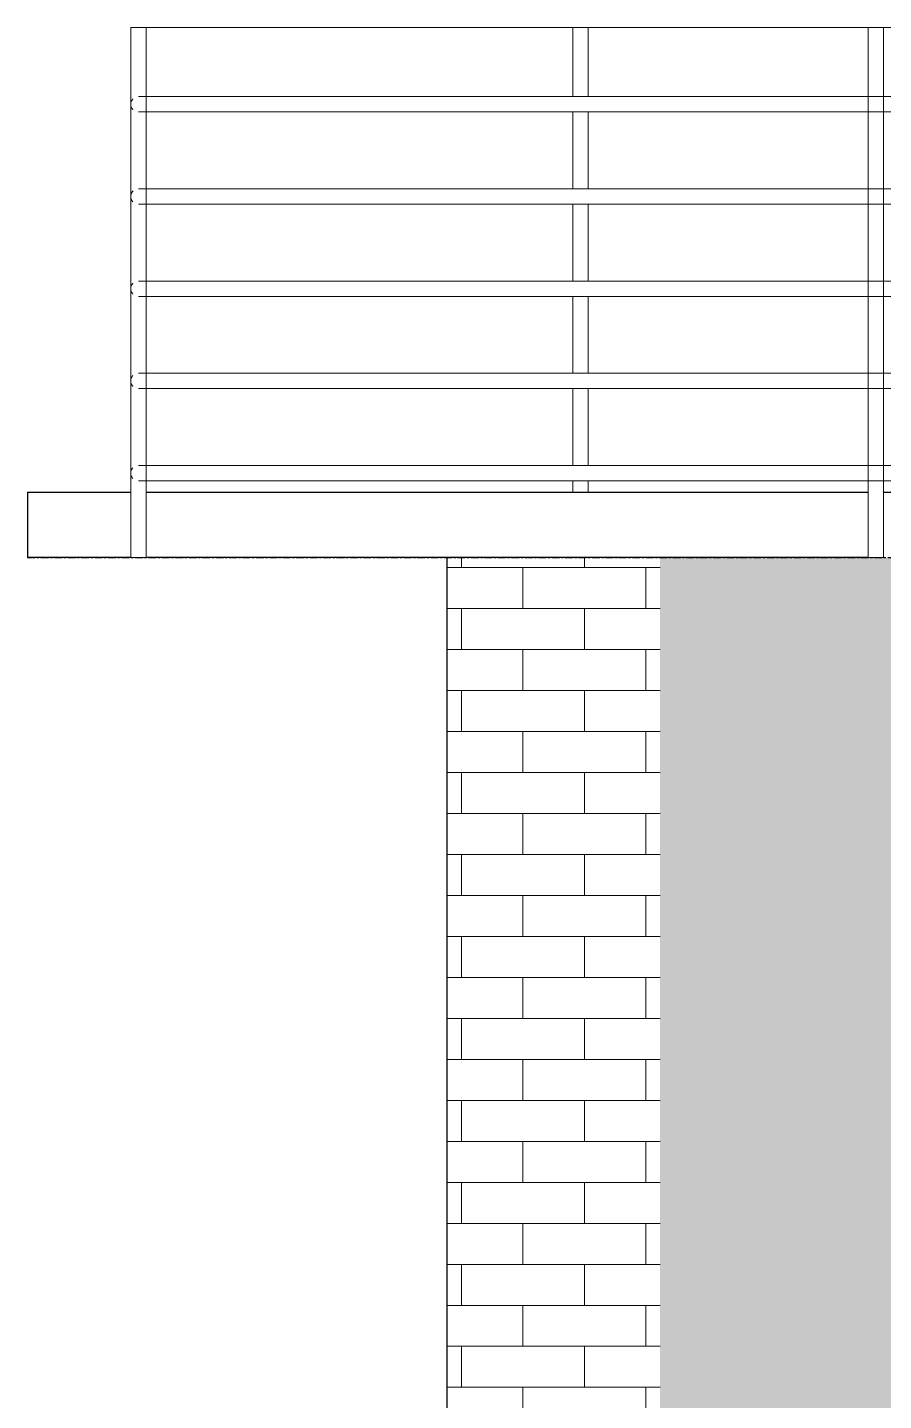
# Model space of a CAD drawing. Header units: millimetres. Extents: x -9575 to 27274, y -4387 to 11354.
# Drawn here: x -5592 to -4177, y 4855 to 7125 of the extents above; entities that cross this region are included whole.
import ezdxf

# ---------------------------------------------------------------- set-up
doc = ezdxf.new("R2010")
doc.units = ezdxf.units.MM
doc.linetypes.add('Grid Line 1_2_', pattern=[22.225, 12.7, -3.175, 3.175, -3.175])
doc.layers.add('A-FLOR-HRAL', color=11, linetype='Continuous', lineweight=9)
pattern_1 = [(0, (8028.6, 3048), (0, 67.742), []), (90, (8028.6, 3048), (-101.6, 67.742), [67.742, -67.742])]

# ---------------------------------------------------------------- blocks, each defined once
blk = doc.blocks.new('Railing - 1_-380061-North')
at = {"layer": 'A-FLOR-HRAL'}
for p, q in [((-4690.3, 7124.7), (-4690.3, 7010.4)), ((-4664.9, 7010.4), (-4664.9, 7124.7)), ((-4690.3, 6985), (-4690.3, 6858)), ((-4664.9, 6858), (-4664.9, 6985)), ((-4690.3, 6832.6), (-4690.3, 6705.6)), ((-4664.9, 6705.6), (-4664.9, 6832.6)), ((-4690.3, 6680.2), (-4690.3, 6553.2)), ((-4664.9, 6553.2), (-4664.9, 6680.2)), ((-4690.3, 6527.8), (-4690.3, 6400.8)), ((-4664.9, 6400.8), (-4664.9, 6527.8)), ((-4690.3, 6375.4), (-4690.3, 6356.4)), ((-4664.9, 6356.4), (-4664.9, 6375.4))]:
    blk.add_line(p, q, dxfattribs=at)
blk = doc.blocks.new('Railing - 1_-V12-North')
at = {"layer": 'A-FLOR-HRAL'}
for p, q in [((7989.9, 7124.7), (7989.9, 6248.4)), ((7989.9, 7124.7), (8002.6, 7124.7)), ((8002.6, 7124.7), (8015.3, 7124.7)), ((8015.3, 6248.4), (8015.3, 7124.7)), ((8002.6, 6248.4), (7989.9, 6248.4)), ((8015.3, 6248.4), (8002.6, 6248.4))]:
    blk.add_line(p, q, dxfattribs=at)
blk = doc.blocks.new('Railing - 1_-V13-North')
at = {"layer": 'A-FLOR-HRAL'}
for p, q in [((-5421.3, 7124.7), (-5421.3, 6248.4)), ((-5421.3, 7124.7), (-5395.9, 7124.7)), ((-5395.9, 6248.4), (-5395.9, 7124.7)), ((-5395.9, 6248.4), (-5421.3, 6248.4))]:
    blk.add_line(p, q, dxfattribs=at)
blk = doc.blocks.new('Railing - Railing-435800-North')
at = {"layer": 'A-FLOR-HRAL'}
for p, q in [((8733.6, 7010.4), (-5408.6, 7010.4)), ((-5408.6, 6985), (8733.6, 6985)), ((8733.6, 6858), (-5408.6, 6858)), ((-5408.6, 6832.6), (8733.6, 6832.6)), ((8733.6, 6705.6), (-5408.6, 6705.6)), ((-5408.6, 6680.2), (8733.6, 6680.2)), ((8733.6, 6553.2), (-5408.6, 6553.2)), ((-5408.6, 6527.8), (8733.6, 6527.8)), ((8733.6, 6400.8), (-5408.6, 6400.8)), ((-5408.6, 6375.4), (8733.6, 6375.4))]:
    blk.add_line(p, q, dxfattribs=at)
for points, knots in [([(-5421.3, 6997.7), (-5421.3, 6998.8), (-5421.1, 7000.5), (-5420.4, 7002.6), (-5419.6, 7004.1), (-5418.9, 7005.2), (-5418.1, 7006.1), (-5417.8, 7006.5), (-5417.6, 7006.7)], [0, 0, 0, 0, 0.0833333, 0.125, 0.1666667, 0.2083333, 0.2291667, 0.25, 0.25, 0.25, 0.25]), ([(-5417.6, 6988.7), (-5417.8, 6988.9), (-5418.1, 6989.3), (-5418.9, 6990.2), (-5419.6, 6991.3), (-5420.4, 6992.8), (-5421.1, 6994.9), (-5421.3, 6996.6), (-5421.3, 6997.7)], [0.75, 0.75, 0.75, 0.75, 0.7708333, 0.7916667, 0.8333333, 0.875, 0.9166667, 1, 1, 1, 1]), ([(-5421.3, 6845.3), (-5421.3, 6846.4), (-5421.1, 6848.1), (-5420.4, 6850.2), (-5419.6, 6851.7), (-5418.9, 6852.8), (-5418.1, 6853.7), (-5417.7, 6854.2), (-5417.3, 6854.5), (-5417.2, 6854.6)], [0, 0, 0, 0, 0.0833333, 0.125, 0.1666667, 0.2083333, 0.2291667, 0.25, 0.262314, 0.262314, 0.262314, 0.262314]), ([(-5417.6, 6836.3), (-5417.8, 6836.5), (-5418.1, 6836.9), (-5418.9, 6837.8), (-5419.6, 6838.9), (-5420.4, 6840.4), (-5421.1, 6842.5), (-5421.3, 6844.2), (-5421.3, 6845.3)], [0.75, 0.75, 0.75, 0.75, 0.7708333, 0.7916667, 0.8333333, 0.875, 0.9166667, 1, 1, 1, 1]), ([(-5421.3, 6692.9), (-5421.3, 6694), (-5421.1, 6695.7), (-5420.4, 6697.8), (-5419.6, 6699.3), (-5418.9, 6700.4), (-5418.1, 6701.3), (-5417.8, 6701.7), (-5417.6, 6701.9)], [0, 0, 0, 0, 0.0833333, 0.125, 0.1666667, 0.2083333, 0.2291667, 0.25, 0.25, 0.25, 0.25]), ([(-5417.6, 6683.9), (-5417.8, 6684.1), (-5418.1, 6684.5), (-5418.9, 6685.4), (-5419.6, 6686.5), (-5420.4, 6688), (-5421.1, 6690.1), (-5421.3, 6691.8), (-5421.3, 6692.9)], [0.75, 0.75, 0.75, 0.75, 0.7708333, 0.7916667, 0.8333333, 0.875, 0.9166667, 1, 1, 1, 1]), ([(-5421.3, 6540.5), (-5421.3, 6541.6), (-5421.1, 6543.3), (-5420.4, 6545.4), (-5419.6, 6546.9), (-5418.9, 6548), (-5418.1, 6548.9), (-5417.8, 6549.3), (-5417.6, 6549.5)], [0, 0, 0, 0, 0.0833333, 0.125, 0.1666667, 0.2083333, 0.2291667, 0.25, 0.25, 0.25, 0.25]), ([(-5417.6, 6531.5), (-5417.8, 6531.7), (-5418.1, 6532.1), (-5418.9, 6533), (-5419.6, 6534.1), (-5420.4, 6535.6), (-5421.1, 6537.7), (-5421.3, 6539.4), (-5421.3, 6540.5)], [0.75, 0.75, 0.75, 0.75, 0.7708333, 0.7916667, 0.8333333, 0.875, 0.9166667, 1, 1, 1, 1]), ([(-5421.3, 6388.1), (-5421.3, 6389.2), (-5421.1, 6390.9), (-5420.4, 6393), (-5419.6, 6394.5), (-5418.9, 6395.6), (-5418.1, 6396.5), (-5417.8, 6396.9), (-5417.6, 6397.1)], [0, 0, 0, 0, 0.0833333, 0.125, 0.1666667, 0.2083333, 0.2291667, 0.25, 0.25, 0.25, 0.25]), ([(-5417.6, 6379.1), (-5417.8, 6379.3), (-5418.1, 6379.7), (-5418.9, 6380.6), (-5419.6, 6381.7), (-5420.4, 6383.2), (-5421.1, 6385.3), (-5421.3, 6387), (-5421.3, 6388.1)], [0.75, 0.75, 0.75, 0.75, 0.7708333, 0.7916667, 0.8333333, 0.875, 0.9166667, 1, 1, 1, 1])]:
    blk.add_open_spline(points, degree=3, knots=knots, dxfattribs=at)
for name, p in [('Railing - 1_-V13-North', (0, 0)), ('Railing - 1_-380061-North', (0, 0)), ('Railing - 1_-V12-North', (-12192, 0))]:
    blk.add_blockref(name, p)
blk = doc.blocks.new('Top Rail Type - Top Rail_Internal_-435931-North')
at = {"layer": 'A-FLOR-HRAL'}
blk.add_line((-5408.6, 7124.7), (8733.6, 7124.7), dxfattribs=at)

msp = doc.modelspace()

# ---------------------------------------------------------------- hatches: boundary and pattern name
at = {"lineweight": 9}
h = msp.add_hatch(dxfattribs=at)
h.set_pattern_fill('FP_3', color=256, style=0, pattern_type=2)
h.set_pattern_definition(pattern_1)
h.paths.add_polyline_path([(-4898.4, 3962.4), (-4546, 3962.4), (-4546, 6248.4), (-4898.4, 6248.4), (-4898.4, 4029.4)])
h = msp.add_hatch(dxfattribs=at)
h.set_pattern_fill('FP_3', color=256, style=0, pattern_type=2)
h.set_pattern_definition(pattern_1)
h.paths.add_polyline_path([(-4546, 3962.4), (-3408.8, 3962.4), (-3408.8, 5181.6), (-2494.4, 5181.6), (-2494.4, 3962.4), (470.5, 3962.4), (470.5, 5365.7), (1626.2, 5365.7), (1626.2, 3962.4), (8204.8, 3962.4), (8204.8, 6248.4), (-4546, 6248.4), (-4546, 4117.7)])

# ---------------------------------------------------------------- linework, layer by layer
for p, q in [((-5592, 6356.4), (-5421.3, 6356.4)), ((-5592, 6356.4), (-5592, 6248.4)), ((-5395.9, 6356.4), (-4202.1, 6356.4)), ((-4176.7, 6356.4), (-2982.9, 6356.4)), ((-5421.3, 6248.4), (-5592, 6248.4)), ((-4202.1, 6248.4), (-5395.9, 6248.4)), ((-4898.4, 3962.4), (-4898.4, 6248.4))]:
    msp.add_line(p, q)
at = {"linetype": 'Grid Line 1_2_'}
msp.add_line((-5592, 6248.4), (25787.5, 6248.4), dxfattribs=at)

# ---------------------------------------------------------------- block references
for name in ['Top Rail Type - Top Rail_Internal_-435931-North', 'Railing - Railing-435800-North']:
    msp.add_blockref(name, (0, 0))

doc.saveas('drawing.dxf')
